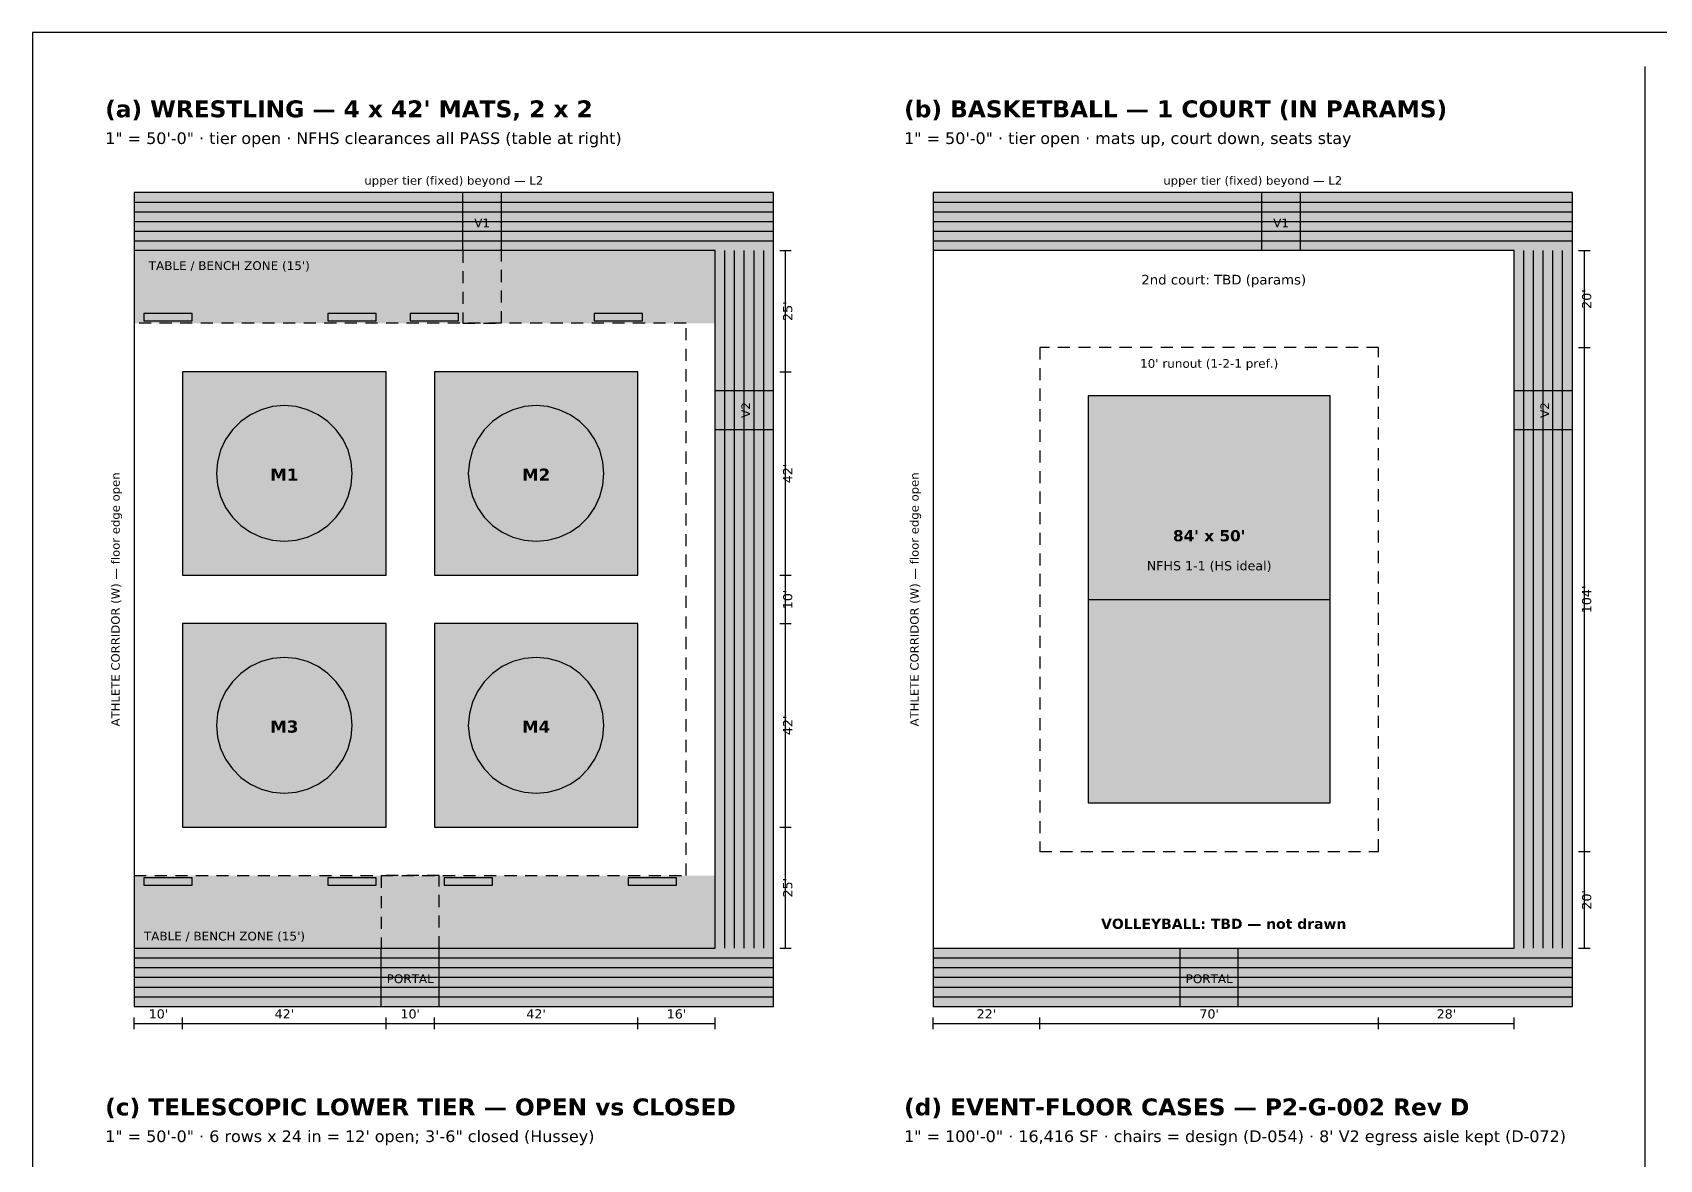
# Model space of a CAD drawing. Header units: inches. Extents: x 0.5 to 16.5, y 0.5 to 10.5.
# Drawn here: x 0.5 to 7.22, y 5.85 to 10.5 of the extents above; entities that cross this region are included whole.
import ezdxf
from ezdxf.enums import TextEntityAlignment as Align

# ---------------------------------------------------------------- set-up
doc = ezdxf.new("R2010")
doc.units = ezdxf.units.IN
doc.header["$MEASUREMENT"] = 0
for name, color, linetype in [('A-ANNO-DIMS', 7, 'Continuous'), ('A-ANNO-TEXT', 7, 'Continuous'), ('A-AREA-ZONE', 7, 'Continuous'), ('A-EQPM-MATS', 7, 'Continuous'), ('A-FLOR-CRT', 7, 'Continuous'), ('A-FURN', 7, 'Continuous'), ('A-SEAT-TELE', 7, 'Continuous'), ('A-WALL', 7, 'Continuous'), ('G-ANNO-TTLB', 7, 'Continuous')]:
    doc.layers.add(name, color=color, linetype=linetype)
doc.styles.add('KS-BOLD', font='DejaVuSans-Bold.ttf')
doc.styles.add('KS-REG', font='DejaVuSans.ttf')

msp = doc.modelspace()

# ---------------------------------------------------------------- hatches: boundary and pattern name
at = {"layer": 'A-AREA-ZONE', "true_color": 0xeaf0f8}
for points in [[(0.92, 9.3), (3.32, 9.3), (3.32, 9.6), (0.92, 9.6)], [(0.92, 6.72), (3.32, 6.72), (3.32, 7.02), (0.92, 7.02)]]:
    msp.add_hatch(color=7, dxfattribs=at).paths.add_polyline_path(points)
at = {"layer": 'A-EQPM-MATS', "true_color": 0xf4e6c8}
for points in [[(1.12, 8.26), (1.96, 8.26), (1.96, 9.1), (1.12, 9.1)], [(2.16, 8.26), (3, 8.26), (3, 9.1), (2.16, 9.1)], [(1.12, 7.22), (1.96, 7.22), (1.96, 8.06), (1.12, 8.06)], [(2.16, 7.22), (3, 7.22), (3, 8.06), (2.16, 8.06)]]:
    msp.add_hatch(color=7, dxfattribs=at).paths.add_polyline_path(points)
at = {"layer": 'A-FLOR-CRT', "true_color": 0xf7ebd8}
msp.add_hatch(color=7, dxfattribs=at).paths.add_polyline_path([(4.86, 7.32), (5.86, 7.32), (5.86, 9), (4.86, 9)])
at = {"layer": 'A-FURN', "true_color": 0x333333}
for points in [[(1.36, 9.31), (1.52, 9.31), (1.52, 9.36), (1.36, 9.36)], [(2.46, 9.31), (2.62, 9.31), (2.62, 9.36), (2.46, 9.36)], [(1.36, 6.96), (1.52, 6.96), (1.52, 7.01), (1.36, 7.01)], [(2.6, 6.96), (2.76, 6.96), (2.76, 7.01), (2.6, 7.01)]]:
    msp.add_hatch(color=7, dxfattribs=at).paths.add_polyline_path(points)
at = {"layer": 'A-SEAT-TELE', "true_color": 0xe4e4e4}
for points in [[(0.92, 9.6), (3.56, 9.6), (3.56, 9.84), (0.92, 9.84)], [(4.22, 9.6), (6.86, 9.6), (6.86, 9.84), (4.22, 9.84)], [(3.32, 6.72), (3.56, 6.72), (3.56, 9.6), (3.32, 9.6)], [(6.62, 6.72), (6.86, 6.72), (6.86, 9.6), (6.62, 9.6)], [(0.92, 6.48), (3.56, 6.48), (3.56, 6.72), (0.92, 6.72)], [(4.22, 6.48), (6.86, 6.48), (6.86, 6.72), (4.22, 6.72)]]:
    msp.add_hatch(color=7, dxfattribs=at).paths.add_polyline_path(points)
at = {"layer": 'A-SEAT-TELE', "true_color": 0xffffff}
for points in [[(2.277, 9.6), (2.437, 9.6), (2.437, 9.84), (2.277, 9.84)], [(5.577, 9.6), (5.737, 9.6), (5.737, 9.84), (5.577, 9.84)], [(3.32, 8.8618), (3.56, 8.8618), (3.56, 9.0218), (3.32, 9.0218)], [(6.62, 8.8618), (6.86, 8.8618), (6.86, 9.0218), (6.62, 9.0218)], [(1.94, 6.48), (2.18, 6.48), (2.18, 6.72), (1.94, 6.72)], [(5.24, 6.48), (5.48, 6.48), (5.48, 6.72), (5.24, 6.72)]]:
    msp.add_hatch(color=7, dxfattribs=at).paths.add_polyline_path(points)

# ---------------------------------------------------------------- linework, layer by layer
at = {"layer": 'A-ANNO-DIMS'}
for p, q in [((3.586, 9.6), (3.634, 9.6)), ((3.61, 6.72), (3.61, 9.6)), ((6.886, 9.6), (6.934, 9.6)), ((6.91, 6.72), (6.91, 9.6)), ((6.886, 9.2), (6.934, 9.2)), ((3.586, 9.1), (3.634, 9.1)), ((3.586, 8.26), (3.634, 8.26)), ((3.586, 8.06), (3.634, 8.06)), ((3.586, 7.22), (3.634, 7.22)), ((6.886, 7.12), (6.934, 7.12)), ((3.586, 6.72), (3.634, 6.72)), ((6.886, 6.72), (6.934, 6.72)), ((0.92, 6.386), (0.92, 6.434)), ((0.92, 6.41), (3.32, 6.41)), ((1.12, 6.386), (1.12, 6.434)), ((1.96, 6.386), (1.96, 6.434)), ((2.16, 6.386), (2.16, 6.434)), ((3, 6.386), (3, 6.434)), ((3.32, 6.386), (3.32, 6.434)), ((4.22, 6.386), (4.22, 6.434)), ((4.22, 6.41), (6.62, 6.41)), ((4.66, 6.386), (4.66, 6.434)), ((6.06, 6.386), (6.06, 6.434)), ((6.62, 6.386), (6.62, 6.434))]:
    msp.add_line(p, q, dxfattribs=at)
at = {"layer": 'A-ANNO-TEXT'}
msp.add_line((7.16, 10.36), (7.16, 1.95), dxfattribs=at)
at = {"layer": 'A-AREA-ZONE'}
for p, q in [((2.277, 9.6), (2.277, 9.55)), ((2.352, 9.6), (2.302, 9.6)), ((2.437, 9.6), (2.387, 9.6)), ((2.437, 9.555), (2.437, 9.6)), ((2.277, 9.515), (2.277, 9.465)), ((2.437, 9.47), (2.437, 9.52)), ((2.277, 9.43), (2.277, 9.38)), ((2.437, 9.385), (2.437, 9.435)), ((2.277, 9.345), (2.277, 9.3)), ((2.437, 9.3), (2.437, 9.35)), ((0.92, 9.3), (0.92, 9.25)), ((0.99, 9.3), (0.94, 9.3)), ((1.075, 9.3), (1.025, 9.3)), ((1.16, 9.3), (1.11, 9.3)), ((1.245, 9.3), (1.195, 9.3)), ((1.33, 9.3), (1.28, 9.3)), ((1.415, 9.3), (1.365, 9.3)), ((1.5, 9.3), (1.45, 9.3)), ((1.585, 9.3), (1.535, 9.3)), ((1.67, 9.3), (1.62, 9.3)), ((1.755, 9.3), (1.705, 9.3)), ((1.84, 9.3), (1.79, 9.3)), ((1.925, 9.3), (1.875, 9.3)), ((2.01, 9.3), (1.96, 9.3)), ((2.095, 9.3), (2.045, 9.3)), ((2.18, 9.3), (2.13, 9.3)), ((2.265, 9.3), (2.215, 9.3)), ((2.277, 9.3), (2.327, 9.3)), ((2.35, 9.3), (2.3, 9.3)), ((2.362, 9.3), (2.412, 9.3)), ((2.435, 9.3), (2.385, 9.3)), ((2.52, 9.3), (2.47, 9.3)), ((2.605, 9.3), (2.555, 9.3)), ((2.69, 9.3), (2.64, 9.3)), ((2.775, 9.3), (2.725, 9.3)), ((2.86, 9.3), (2.81, 9.3)), ((2.945, 9.3), (2.895, 9.3)), ((3.03, 9.3), (2.98, 9.3)), ((3.115, 9.3), (3.065, 9.3)), ((3.2, 9.3), (3.15, 9.3)), ((3.2, 9.23), (3.2, 9.28)), ((0.92, 9.215), (0.92, 9.165)), ((3.2, 9.145), (3.2, 9.195)), ((0.92, 9.13), (0.92, 9.08)), ((3.2, 9.06), (3.2, 9.11)), ((0.92, 9.045), (0.92, 8.995)), ((3.2, 8.975), (3.2, 9.025)), ((0.92, 8.96), (0.92, 8.91)), ((3.2, 8.89), (3.2, 8.94)), ((0.92, 8.875), (0.92, 8.825)), ((3.2, 8.805), (3.2, 8.855)), ((0.92, 8.79), (0.92, 8.74)), ((3.2, 8.72), (3.2, 8.77)), ((0.92, 8.705), (0.92, 8.655)), ((3.2, 8.635), (3.2, 8.685)), ((0.92, 8.62), (0.92, 8.57)), ((0.92, 8.535), (0.92, 8.485)), ((3.2, 8.55), (3.2, 8.6)), ((3.2, 8.465), (3.2, 8.515)), ((0.92, 8.45), (0.92, 8.4)), ((3.2, 8.38), (3.2, 8.43)), ((0.92, 8.365), (0.92, 8.315)), ((3.2, 8.295), (3.2, 8.345)), ((0.92, 8.28), (0.92, 8.23)), ((3.2, 8.21), (3.2, 8.26)), ((0.92, 8.195), (0.92, 8.145)), ((3.2, 8.125), (3.2, 8.175)), ((0.92, 8.11), (0.92, 8.06)), ((3.2, 8.04), (3.2, 8.09)), ((0.92, 8.025), (0.92, 7.975)), ((3.2, 7.955), (3.2, 8.005)), ((0.92, 7.94), (0.92, 7.89)), ((3.2, 7.87), (3.2, 7.92)), ((0.92, 7.855), (0.92, 7.805)), ((3.2, 7.785), (3.2, 7.835)), ((0.92, 7.77), (0.92, 7.72)), ((3.2, 7.7), (3.2, 7.75)), ((0.92, 7.685), (0.92, 7.635)), ((3.2, 7.615), (3.2, 7.665)), ((0.92, 7.6), (0.92, 7.55)), ((3.2, 7.53), (3.2, 7.58)), ((0.92, 7.515), (0.92, 7.465)), ((3.2, 7.445), (3.2, 7.495)), ((0.92, 7.43), (0.92, 7.38)), ((3.2, 7.36), (3.2, 7.41)), ((0.92, 7.345), (0.92, 7.295)), ((3.2, 7.275), (3.2, 7.325)), ((0.92, 7.26), (0.92, 7.21)), ((3.2, 7.19), (3.2, 7.24)), ((0.92, 7.175), (0.92, 7.125)), ((3.2, 7.105), (3.2, 7.155)), ((0.92, 7.09), (0.92, 7.04)), ((3.2, 7.02), (3.2, 7.07)), ((0.92, 7.02), (0.97, 7.02)), ((1.005, 7.02), (1.055, 7.02)), ((1.09, 7.02), (1.14, 7.02)), ((1.175, 7.02), (1.225, 7.02)), ((1.26, 7.02), (1.31, 7.02)), ((1.345, 7.02), (1.395, 7.02)), ((1.43, 7.02), (1.48, 7.02)), ((1.515, 7.02), (1.565, 7.02)), ((1.6, 7.02), (1.65, 7.02)), ((1.685, 7.02), (1.735, 7.02)), ((1.77, 7.02), (1.82, 7.02)), ((1.855, 7.02), (1.905, 7.02)), ((1.94, 7.02), (1.99, 7.02)), ((1.94, 7.02), (1.94, 6.97)), ((2.01, 7.02), (1.96, 7.02)), ((2.025, 7.02), (2.075, 7.02)), ((2.095, 7.02), (2.045, 7.02)), ((2.11, 7.02), (2.16, 7.02)), ((2.18, 7.02), (2.13, 7.02)), ((2.18, 6.975), (2.18, 7.02)), ((2.195, 7.02), (2.245, 7.02)), ((2.28, 7.02), (2.33, 7.02)), ((2.365, 7.02), (2.415, 7.02)), ((2.45, 7.02), (2.5, 7.02)), ((2.535, 7.02), (2.585, 7.02)), ((2.62, 7.02), (2.67, 7.02)), ((2.705, 7.02), (2.755, 7.02)), ((2.79, 7.02), (2.84, 7.02)), ((2.875, 7.02), (2.925, 7.02)), ((2.96, 7.02), (3.01, 7.02)), ((3.045, 7.02), (3.095, 7.02)), ((3.13, 7.02), (3.18, 7.02)), ((1.94, 6.935), (1.94, 6.885)), ((2.18, 6.89), (2.18, 6.94)), ((2.18, 6.805), (2.18, 6.855)), ((1.94, 6.85), (1.94, 6.8)), ((1.94, 6.765), (1.94, 6.72)), ((1.94, 6.72), (1.99, 6.72)), ((2.025, 6.72), (2.075, 6.72)), ((2.11, 6.72), (2.16, 6.72)), ((2.18, 6.72), (2.18, 6.77))]:
    msp.add_line(p, q, dxfattribs=at)
at = {"layer": 'A-EQPM-MATS'}
for p, q in [((1.4442, 8.9431), (1.4, 8.9225)), ((1.4914, 8.9557), (1.4442, 8.9431)), ((1.54, 8.96), (1.4914, 8.9557)), ((1.5886, 8.9557), (1.54, 8.96)), ((1.6358, 8.9431), (1.5886, 8.9557)), ((1.68, 8.9225), (1.6358, 8.9431)), ((2.4842, 8.9431), (2.44, 8.9225)), ((2.5314, 8.9557), (2.4842, 8.9431)), ((2.58, 8.96), (2.5314, 8.9557)), ((2.6286, 8.9557), (2.58, 8.96)), ((2.6758, 8.9431), (2.6286, 8.9557)), ((2.72, 8.9225), (2.6758, 8.9431)), ((1.36, 8.8945), (1.3255, 8.86)), ((1.4, 8.9225), (1.36, 8.8945)), ((1.72, 8.8945), (1.68, 8.9225)), ((1.7545, 8.86), (1.72, 8.8945)), ((2.4, 8.8945), (2.3655, 8.86)), ((2.44, 8.9225), (2.4, 8.8945)), ((2.76, 8.8945), (2.72, 8.9225)), ((2.7945, 8.86), (2.76, 8.8945)), ((1.2975, 8.82), (1.2769, 8.7758)), ((1.3255, 8.86), (1.2975, 8.82)), ((1.7825, 8.82), (1.7545, 8.86)), ((1.8031, 8.7758), (1.7825, 8.82)), ((2.3375, 8.82), (2.3169, 8.7758)), ((2.3655, 8.86), (2.3375, 8.82)), ((2.8225, 8.82), (2.7945, 8.86)), ((2.8431, 8.7758), (2.8225, 8.82)), ((1.2769, 8.7758), (1.2643, 8.7286)), ((1.8157, 8.7286), (1.8031, 8.7758)), ((2.3169, 8.7758), (2.3043, 8.7286)), ((2.8557, 8.7286), (2.8431, 8.7758)), ((1.2643, 8.7286), (1.26, 8.68)), ((1.26, 8.68), (1.2643, 8.6314)), ((1.82, 8.68), (1.8157, 8.7286)), ((1.8157, 8.6314), (1.82, 8.68)), ((2.3043, 8.7286), (2.3, 8.68)), ((2.3, 8.68), (2.3043, 8.6314)), ((2.86, 8.68), (2.8557, 8.7286)), ((2.8557, 8.6314), (2.86, 8.68)), ((1.2643, 8.6314), (1.2769, 8.5842)), ((1.8031, 8.5842), (1.8157, 8.6314)), ((2.3043, 8.6314), (2.3169, 8.5842)), ((2.8431, 8.5842), (2.8557, 8.6314)), ((1.2769, 8.5842), (1.2975, 8.54)), ((1.2975, 8.54), (1.3255, 8.5)), ((1.7545, 8.5), (1.7825, 8.54)), ((1.7825, 8.54), (1.8031, 8.5842)), ((2.3169, 8.5842), (2.3375, 8.54)), ((2.3375, 8.54), (2.3655, 8.5)), ((2.7945, 8.5), (2.8225, 8.54)), ((2.8225, 8.54), (2.8431, 8.5842)), ((1.3255, 8.5), (1.36, 8.4655)), ((1.72, 8.4655), (1.7545, 8.5)), ((2.3655, 8.5), (2.4, 8.4655)), ((2.76, 8.4655), (2.7945, 8.5)), ((1.36, 8.4655), (1.4, 8.4375)), ((1.4, 8.4375), (1.4442, 8.4169)), ((1.4442, 8.4169), (1.4914, 8.4043)), ((1.4914, 8.4043), (1.54, 8.4)), ((1.54, 8.4), (1.5886, 8.4043)), ((1.5886, 8.4043), (1.6358, 8.4169)), ((1.6358, 8.4169), (1.68, 8.4375)), ((1.68, 8.4375), (1.72, 8.4655)), ((2.4, 8.4655), (2.44, 8.4375)), ((2.44, 8.4375), (2.4842, 8.4169)), ((2.4842, 8.4169), (2.5314, 8.4043)), ((2.5314, 8.4043), (2.58, 8.4)), ((2.58, 8.4), (2.6286, 8.4043)), ((2.6286, 8.4043), (2.6758, 8.4169)), ((2.6758, 8.4169), (2.72, 8.4375)), ((2.72, 8.4375), (2.76, 8.4655)), ((1.4, 7.8825), (1.36, 7.8545)), ((1.4442, 7.9031), (1.4, 7.8825)), ((1.4914, 7.9157), (1.4442, 7.9031)), ((1.54, 7.92), (1.4914, 7.9157)), ((1.5886, 7.9157), (1.54, 7.92)), ((1.6358, 7.9031), (1.5886, 7.9157)), ((1.68, 7.8825), (1.6358, 7.9031)), ((1.72, 7.8545), (1.68, 7.8825)), ((2.44, 7.8825), (2.4, 7.8545)), ((2.4842, 7.9031), (2.44, 7.8825)), ((2.5314, 7.9157), (2.4842, 7.9031)), ((2.58, 7.92), (2.5314, 7.9157)), ((2.6286, 7.9157), (2.58, 7.92)), ((2.6758, 7.9031), (2.6286, 7.9157)), ((2.72, 7.8825), (2.6758, 7.9031)), ((2.76, 7.8545), (2.72, 7.8825)), ((1.3255, 7.82), (1.2975, 7.78)), ((1.36, 7.8545), (1.3255, 7.82)), ((1.7545, 7.82), (1.72, 7.8545)), ((1.7825, 7.78), (1.7545, 7.82)), ((2.3655, 7.82), (2.3375, 7.78)), ((2.4, 7.8545), (2.3655, 7.82)), ((2.7945, 7.82), (2.76, 7.8545)), ((2.8225, 7.78), (2.7945, 7.82)), ((1.2769, 7.7358), (1.2643, 7.6886)), ((1.2975, 7.78), (1.2769, 7.7358)), ((1.8031, 7.7358), (1.7825, 7.78)), ((1.8157, 7.6886), (1.8031, 7.7358)), ((2.3169, 7.7358), (2.3043, 7.6886)), ((2.3375, 7.78), (2.3169, 7.7358)), ((2.8431, 7.7358), (2.8225, 7.78)), ((2.8557, 7.6886), (2.8431, 7.7358)), ((1.2643, 7.6886), (1.26, 7.64)), ((1.82, 7.64), (1.8157, 7.6886)), ((2.3043, 7.6886), (2.3, 7.64)), ((2.86, 7.64), (2.8557, 7.6886)), ((1.26, 7.64), (1.2643, 7.5914)), ((1.8157, 7.5914), (1.82, 7.64)), ((2.3, 7.64), (2.3043, 7.5914)), ((2.8557, 7.5914), (2.86, 7.64)), ((1.2643, 7.5914), (1.2769, 7.5442)), ((1.2769, 7.5442), (1.2975, 7.5)), ((1.7825, 7.5), (1.8031, 7.5442)), ((1.8031, 7.5442), (1.8157, 7.5914)), ((2.3043, 7.5914), (2.3169, 7.5442)), ((2.3169, 7.5442), (2.3375, 7.5)), ((2.8225, 7.5), (2.8431, 7.5442)), ((2.8431, 7.5442), (2.8557, 7.5914)), ((1.2975, 7.5), (1.3255, 7.46)), ((1.3255, 7.46), (1.36, 7.4255)), ((1.72, 7.4255), (1.7545, 7.46)), ((1.7545, 7.46), (1.7825, 7.5)), ((2.3375, 7.5), (2.3655, 7.46)), ((2.3655, 7.46), (2.4, 7.4255)), ((2.76, 7.4255), (2.7945, 7.46)), ((2.7945, 7.46), (2.8225, 7.5)), ((1.36, 7.4255), (1.4, 7.3975)), ((1.4, 7.3975), (1.4442, 7.3769)), ((1.6358, 7.3769), (1.68, 7.3975)), ((1.68, 7.3975), (1.72, 7.4255)), ((2.4, 7.4255), (2.44, 7.3975)), ((2.44, 7.3975), (2.4842, 7.3769)), ((2.6758, 7.3769), (2.72, 7.3975)), ((2.72, 7.3975), (2.76, 7.4255)), ((1.4442, 7.3769), (1.4914, 7.3643)), ((1.4914, 7.3643), (1.54, 7.36)), ((1.54, 7.36), (1.5886, 7.3643)), ((1.5886, 7.3643), (1.6358, 7.3769)), ((2.4842, 7.3769), (2.5314, 7.3643)), ((2.5314, 7.3643), (2.58, 7.36)), ((2.58, 7.36), (2.6286, 7.3643)), ((2.6286, 7.3643), (2.6758, 7.3769))]:
    msp.add_line(p, q, dxfattribs=at)
for points in [[(1.12, 8.26), (1.96, 8.26), (1.96, 9.1), (1.12, 9.1)], [(2.16, 8.26), (3, 8.26), (3, 9.1), (2.16, 9.1)], [(1.12, 7.22), (1.96, 7.22), (1.96, 8.06), (1.12, 8.06)], [(2.16, 7.22), (3, 7.22), (3, 8.06), (2.16, 8.06)]]:
    msp.add_lwpolyline(points, close=True, dxfattribs=at)
at = {"layer": 'A-FLOR-CRT'}
for p, q in [((4.7, 9.2), (4.66, 9.2)), ((4.66, 9.2), (4.66, 9.15)), ((4.785, 9.2), (4.735, 9.2)), ((4.87, 9.2), (4.82, 9.2)), ((4.955, 9.2), (4.905, 9.2)), ((5.04, 9.2), (4.99, 9.2)), ((5.125, 9.2), (5.075, 9.2)), ((5.21, 9.2), (5.16, 9.2)), ((5.295, 9.2), (5.245, 9.2)), ((5.38, 9.2), (5.33, 9.2)), ((5.465, 9.2), (5.415, 9.2)), ((5.55, 9.2), (5.5, 9.2)), ((5.635, 9.2), (5.585, 9.2)), ((5.72, 9.2), (5.67, 9.2)), ((5.805, 9.2), (5.755, 9.2)), ((5.89, 9.2), (5.84, 9.2)), ((5.975, 9.2), (5.925, 9.2)), ((6.06, 9.2), (6.01, 9.2)), ((6.06, 9.16), (6.06, 9.2)), ((4.66, 9.115), (4.66, 9.065)), ((6.06, 9.075), (6.06, 9.125)), ((4.66, 9.03), (4.66, 8.98)), ((6.06, 8.99), (6.06, 9.04)), ((4.66, 8.945), (4.66, 8.895)), ((6.06, 8.905), (6.06, 8.955)), ((4.66, 8.86), (4.66, 8.81)), ((6.06, 8.82), (6.06, 8.87)), ((4.66, 8.775), (4.66, 8.725)), ((6.06, 8.735), (6.06, 8.785)), ((4.66, 8.69), (4.66, 8.64)), ((6.06, 8.65), (6.06, 8.7)), ((4.66, 8.605), (4.66, 8.555)), ((6.06, 8.565), (6.06, 8.615)), ((4.66, 8.52), (4.66, 8.47)), ((6.06, 8.48), (6.06, 8.53)), ((4.66, 8.435), (4.66, 8.385)), ((6.06, 8.395), (6.06, 8.445)), ((4.66, 8.35), (4.66, 8.3)), ((6.06, 8.31), (6.06, 8.36)), ((6.06, 8.225), (6.06, 8.275)), ((4.66, 8.265), (4.66, 8.215)), ((4.66, 8.18), (4.66, 8.13)), ((4.86, 8.16), (5.86, 8.16)), ((6.06, 8.14), (6.06, 8.19)), ((4.66, 8.095), (4.66, 8.045)), ((6.06, 8.055), (6.06, 8.105)), ((4.66, 8.01), (4.66, 7.96)), ((6.06, 7.97), (6.06, 8.02)), ((6.06, 7.885), (6.06, 7.935)), ((4.66, 7.925), (4.66, 7.875)), ((4.66, 7.84), (4.66, 7.79)), ((6.06, 7.8), (6.06, 7.85)), ((4.66, 7.755), (4.66, 7.705)), ((6.06, 7.715), (6.06, 7.765)), ((4.66, 7.67), (4.66, 7.62)), ((6.06, 7.63), (6.06, 7.68)), ((6.06, 7.545), (6.06, 7.595)), ((4.66, 7.585), (4.66, 7.535)), ((4.66, 7.5), (4.66, 7.45)), ((6.06, 7.46), (6.06, 7.51)), ((4.66, 7.415), (4.66, 7.365)), ((6.06, 7.375), (6.06, 7.425)), ((4.66, 7.33), (4.66, 7.28)), ((6.06, 7.29), (6.06, 7.34)), ((4.66, 7.245), (4.66, 7.195)), ((6.06, 7.205), (6.06, 7.255)), ((4.66, 7.16), (4.66, 7.12)), ((6.06, 7.12), (6.06, 7.17)), ((4.66, 7.12), (4.71, 7.12)), ((4.745, 7.12), (4.795, 7.12)), ((4.83, 7.12), (4.88, 7.12)), ((4.915, 7.12), (4.965, 7.12)), ((5, 7.12), (5.05, 7.12)), ((5.085, 7.12), (5.135, 7.12)), ((5.17, 7.12), (5.22, 7.12)), ((5.255, 7.12), (5.305, 7.12)), ((5.34, 7.12), (5.39, 7.12)), ((5.425, 7.12), (5.475, 7.12)), ((5.51, 7.12), (5.56, 7.12)), ((5.595, 7.12), (5.645, 7.12)), ((5.68, 7.12), (5.73, 7.12)), ((5.765, 7.12), (5.815, 7.12)), ((5.85, 7.12), (5.9, 7.12)), ((5.935, 7.12), (5.985, 7.12)), ((6.02, 7.12), (6.06, 7.12))]:
    msp.add_line(p, q, dxfattribs=at)
msp.add_lwpolyline([(4.86, 7.32), (5.86, 7.32), (5.86, 9), (4.86, 9)], close=True, dxfattribs=at)
at = {"layer": 'A-FURN'}
for p, q in [((1.16, 9.34), (0.96, 9.34)), ((0.96, 9.34), (0.96, 9.31)), ((0.96, 9.31), (1.16, 9.31)), ((1.16, 9.31), (1.16, 9.34)), ((1.92, 9.34), (1.72, 9.34)), ((1.72, 9.34), (1.72, 9.31)), ((1.72, 9.31), (1.92, 9.31)), ((1.92, 9.31), (1.92, 9.34)), ((2.26, 9.34), (2.06, 9.34)), ((2.06, 9.34), (2.06, 9.31)), ((2.06, 9.31), (2.26, 9.31)), ((2.26, 9.31), (2.26, 9.34)), ((3.02, 9.34), (2.82, 9.34)), ((2.82, 9.34), (2.82, 9.31)), ((2.82, 9.31), (3.02, 9.31)), ((3.02, 9.31), (3.02, 9.34)), ((1.16, 7.01), (0.96, 7.01)), ((0.96, 7.01), (0.96, 6.98)), ((1.16, 6.98), (1.16, 7.01)), ((1.92, 7.01), (1.72, 7.01)), ((1.72, 7.01), (1.72, 6.98)), ((1.92, 6.98), (1.92, 7.01)), ((2.4, 7.01), (2.2, 7.01)), ((2.2, 7.01), (2.2, 6.98)), ((2.4, 6.98), (2.4, 7.01)), ((3.16, 7.01), (2.96, 7.01)), ((2.96, 7.01), (2.96, 6.98)), ((3.16, 6.98), (3.16, 7.01)), ((0.96, 6.98), (1.16, 6.98)), ((1.72, 6.98), (1.92, 6.98)), ((2.2, 6.98), (2.4, 6.98)), ((2.96, 6.98), (3.16, 6.98))]:
    msp.add_line(p, q, dxfattribs=at)
at = {"layer": 'A-SEAT-TELE'}
for p, q in [((2.277, 9.6), (2.277, 9.84)), ((2.437, 9.6), (2.437, 9.84)), ((5.577, 9.6), (5.577, 9.84)), ((5.737, 9.6), (5.737, 9.84)), ((0.92, 9.8), (3.56, 9.8)), ((0.92, 9.76), (3.56, 9.76)), ((4.22, 9.8), (6.86, 9.8)), ((4.22, 9.76), (6.86, 9.76)), ((0.92, 9.72), (3.56, 9.72)), ((0.92, 9.68), (3.56, 9.68)), ((4.22, 9.72), (6.86, 9.72)), ((4.22, 9.68), (6.86, 9.68)), ((0.92, 9.64), (3.56, 9.64)), ((4.22, 9.64), (6.86, 9.64)), ((3.36, 6.72), (3.36, 9.6)), ((3.4, 6.72), (3.4, 9.6)), ((3.44, 6.72), (3.44, 9.6)), ((3.48, 6.72), (3.48, 9.6)), ((3.52, 6.72), (3.52, 9.6)), ((6.66, 6.72), (6.66, 9.6)), ((6.7, 6.72), (6.7, 9.6)), ((6.74, 6.72), (6.74, 9.6)), ((6.78, 6.72), (6.78, 9.6)), ((6.82, 6.72), (6.82, 9.6)), ((3.32, 9.0218), (3.56, 9.0218)), ((6.62, 9.0218), (6.86, 9.0218)), ((3.32, 8.8618), (3.56, 8.8618)), ((6.62, 8.8618), (6.86, 8.8618)), ((1.94, 6.48), (1.94, 6.72)), ((2.18, 6.48), (2.18, 6.72)), ((5.24, 6.48), (5.24, 6.72)), ((5.48, 6.48), (5.48, 6.72)), ((0.92, 6.68), (3.56, 6.68)), ((4.22, 6.68), (6.86, 6.68)), ((0.92, 6.64), (3.56, 6.64)), ((0.92, 6.6), (3.56, 6.6)), ((4.22, 6.64), (6.86, 6.64)), ((4.22, 6.6), (6.86, 6.6)), ((0.92, 6.56), (3.56, 6.56)), ((0.92, 6.52), (3.56, 6.52)), ((4.22, 6.56), (6.86, 6.56)), ((4.22, 6.52), (6.86, 6.52))]:
    msp.add_line(p, q, dxfattribs=at)
at = {"layer": 'A-WALL'}
for p, q in [((3.56, 9.84), (0.92, 9.84)), ((0.92, 9.84), (0.92, 6.48)), ((3.56, 6.48), (3.56, 9.84)), ((6.86, 9.84), (4.22, 9.84)), ((4.22, 9.84), (4.22, 6.48)), ((6.86, 6.48), (6.86, 9.84)), ((3.32, 9.6), (0.92, 9.6)), ((0.92, 9.6), (0.92, 6.72)), ((3.32, 9.6), (0.92, 9.6)), ((0.92, 9.6), (0.92, 6.72)), ((3.32, 6.72), (3.32, 9.6)), ((3.32, 6.72), (3.32, 9.6)), ((6.62, 9.6), (4.22, 9.6)), ((4.22, 9.6), (4.22, 6.72)), ((6.62, 6.72), (6.62, 9.6)), ((0.92, 6.72), (3.32, 6.72)), ((0.92, 6.72), (3.32, 6.72)), ((4.22, 6.72), (6.62, 6.72)), ((0.92, 6.48), (3.56, 6.48)), ((4.22, 6.48), (6.86, 6.48))]:
    msp.add_line(p, q, dxfattribs=at)
at = {"layer": 'G-ANNO-TTLB'}
msp.add_lwpolyline([(0.5, 0.5), (16.5, 0.5), (16.5, 10.5), (0.5, 10.5)], close=True, dxfattribs=at)

# ---------------------------------------------------------------- texts
at = {"layer": 'A-ANNO-DIMS', "style": 'KS-REG'}
for s, p in [("20'", (6.938, 9.4)), ("25'", (3.638, 9.35)), ("42'", (3.638, 8.68)), ("104'", (6.938, 8.16)), ("10'", (3.638, 8.16)), ("42'", (3.638, 7.64)), ("25'", (3.638, 6.97)), ("20'", (6.938, 6.92))]:
    msp.add_text(s, height=0.038, rotation=90, dxfattribs=at).set_placement(p, align=Align.CENTER)
for s, p in [("10'", (1.02, 6.43)), ("42'", (1.54, 6.43)), ("10'", (2.06, 6.43)), ("42'", (2.58, 6.43)), ("16'", (3.16, 6.43)), ("22'", (4.44, 6.43)), ("70'", (5.36, 6.43)), ("28'", (6.34, 6.43))]:
    msp.add_text(s, height=0.038, dxfattribs=at).set_placement(p, align=Align.CENTER)
at = {"layer": 'A-ANNO-TEXT'}
for s, height, style, p in [("(a) WRESTLING — 4 x 42' MATS, 2 x 2", 0.07, 'KS-BOLD', (0.8, 10.15)), ('(b) BASKETBALL — 1 COURT (IN PARAMS)', 0.07, 'KS-BOLD', (4.1, 10.15)), ('1" = 50\'-0" · tier open · NFHS clearances all PASS (table at right)', 0.048, 'KS-REG', (0.8, 10.04)), ('1" = 50\'-0" · tier open · mats up, court down, seats stay', 0.048, 'KS-REG', (4.1, 10.04)), ("TABLE / BENCH ZONE (15')", 0.036, 'KS-REG', (0.98, 9.52)), ("TABLE / BENCH ZONE (15')", 0.036, 'KS-REG', (0.96, 6.752)), ('(c) TELESCOPIC LOWER TIER — OPEN vs CLOSED', 0.07, 'KS-BOLD', (0.8, 6.03)), ('(d) EVENT-FLOOR CASES — P2-G-002 Rev D', 0.07, 'KS-BOLD', (4.1, 6.03)), ('1" = 50\'-0" · 6 rows x 24 in = 12\' open; 3\'-6" closed (Hussey)', 0.048, 'KS-REG', (0.8, 5.92)), ('1" = 100\'-0" · 16,416 SF · chairs = design (D-054) · 8\' V2 egress aisle kept (D-072)', 0.048, 'KS-REG', (4.1, 5.92))]:
    msp.add_text(s, height=height, dxfattribs=dict(at, style=style)).set_placement(p)
for s, height, style, p in [('upper tier (fixed) beyond — L2', 0.035, 'KS-REG', (2.24, 9.872)), ('upper tier (fixed) beyond — L2', 0.035, 'KS-REG', (5.54, 9.872)), ('V1', 0.036, 'KS-REG', (2.357, 9.696)), ('V1', 0.036, 'KS-REG', (5.657, 9.696)), ('2nd court: TBD (params)', 0.04, 'KS-REG', (5.42, 9.46)), ("10' runout (1-2-1 pref.)", 0.036, 'KS-REG', (5.36, 9.116)), ('M1', 0.05, 'KS-BOLD', (1.54, 8.65)), ('M2', 0.05, 'KS-BOLD', (2.58, 8.65)), ("84' x 50'", 0.046, 'KS-BOLD', (5.36, 8.4)), ('NFHS 1-1 (HS ideal)', 0.038, 'KS-REG', (5.36, 8.28)), ('M3', 0.05, 'KS-BOLD', (1.54, 7.61)), ('M4', 0.05, 'KS-BOLD', (2.58, 7.61)), ('VOLLEYBALL: TBD — not drawn', 0.042, 'KS-BOLD', (5.42, 6.8)), ('PORTAL', 0.036, 'KS-REG', (2.06, 6.576)), ('PORTAL', 0.036, 'KS-REG', (5.36, 6.576))]:
    msp.add_text(s, height=height, dxfattribs=dict(at, style=style)).set_placement(p, align=Align.CENTER)
at = {"layer": 'A-ANNO-TEXT', "style": 'KS-REG'}
for s, height, p in [('V2', 0.036, (3.464, 8.9418)), ('V2', 0.036, (6.764, 8.9418)), ('ATHLETE CORRIDOR (W) — floor edge open', 0.035, (0.86, 8.16)), ('ATHLETE CORRIDOR (W) — floor edge open', 0.035, (4.16, 8.16))]:
    msp.add_text(s, height=height, rotation=90, dxfattribs=at).set_placement(p, align=Align.CENTER)

doc.saveas('drawing.dxf')
